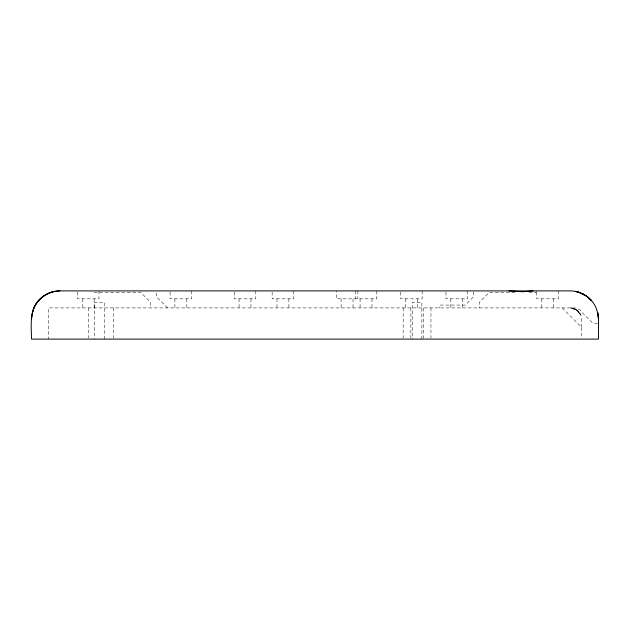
<?xml version="1.0" encoding="UTF-8"?>
<svg xmlns="http://www.w3.org/2000/svg" width="630" height="630" viewBox="0 0 630 630"><rect width="100%" height="100%" fill="white"/><g stroke="black" fill="none" stroke-linecap="round" stroke-linejoin="round"><path stroke-width="0.47" stroke-dasharray="3.15 2.36" d="M536.122 290.902L535.941 292.603L529.129 292.603M94.059 292.603L140.931 292.603L150.57 302.243L150.57 307.912M514.93 292.603L489.069 292.603L479.43 302.243L479.43 307.912M597.555 323.221L592.83 323.221L581.49 311.882A8.505 8.505 0 0 0 574.292 307.912L48.51 307.912L48.51 339.098M581.356 327.057L581.356 317.496A11.34 11.34 0 0 0 570.15 307.912L571.024 307.944M579.332 312.598L580.632 314.929L577.151 310.33L571.457 307.991A13.624 12.427 90 0 0 570.15 307.912M580.38 314.362L577.135 310.322L571.457 307.991L577.135 310.322L580.372 314.346M573.607 308.456L575.529 309.275M577.151 310.33L578.45 311.527M562.212 307.912L581.49 327.19L581.49 338.184M167.58 307.912L156.24 296.572L156.24 291.848M558.243 290.902L558.243 298.841L536.697 298.841L536.697 290.902M553.423 298.841L553.423 307.912M541.516 298.841L541.516 307.912M473.76 291.848L473.76 296.572L465.255 305.077L439.74 305.077L439.74 307.912M467.523 290.902L467.523 298.841L445.977 298.841L445.977 290.902M462.703 298.841L462.703 307.912M450.797 298.841L450.797 307.912M430.952 307.912L430.952 338.121M423.242 307.912L423.242 338.121M422.163 290.902L422.163 298.841L400.617 298.841L400.617 290.902M421.88 339.098L421.88 302.243L412.24 302.243L412.24 339.098M417.344 298.841L417.344 307.912M410.878 307.912L410.878 338.121M405.437 298.841L405.437 307.912M403.168 307.912L403.168 338.121M376.803 290.902L376.803 298.841L336.302 298.841L336.302 290.902M371.983 298.841L371.983 307.912M360.077 298.841L360.077 307.912M357.848 290.902L357.848 298.841M355.257 290.902L355.257 298.841M353.028 298.841L353.028 307.912M341.121 298.841L341.121 307.912M293.698 290.902L293.698 298.841L272.152 298.841L272.152 290.902M288.879 298.841L288.879 307.912M276.972 298.841L276.972 307.912M255.788 290.902L255.788 298.841L234.242 298.841L234.242 290.902M250.968 298.841L250.968 307.912M239.061 298.841L239.061 307.912M191.638 290.902L191.638 298.841L170.092 298.841L170.092 290.902M186.819 298.841L186.819 307.912M174.912 298.841L174.912 307.912M113.416 307.912L113.416 338.121M104.36 339.098L104.36 302.243L94.721 302.243L94.721 339.098M98.973 290.902L98.973 298.841L77.427 298.841L77.427 290.902M94.153 298.841L94.153 307.912M88.499 307.912L88.499 338.121M82.246 298.841L82.246 307.912"/><path stroke-width="0.94" d="M597.831 313.614L597.768 315.205C596.878 301.534 583.601 290.721 570.15 290.902L59.85 290.902C52.81 290.958 45.872 293.643 40.659 298.384C28.996 308.519 31.35 325.426 31.5 339.098L598.5 339.098L598.5 319.252L597.689 312.511L598.5 319.252M53.164 291.706C42.627 294.43 33.421 303.526 32.272 314.535C33.532 301.171 46.722 290.926 59.85 290.902M31.5 319.252L32.61 311.401M533.098 290.902L522.758 291.745L508.89 290.902M579.568 292.58L576.214 291.556C582.183 292.934 587.648 296.179 591.672 300.801L587.066 296.502L579.568 292.58M583.884 294.627L581.821 293.415L583.884 294.627"/></g></svg>
